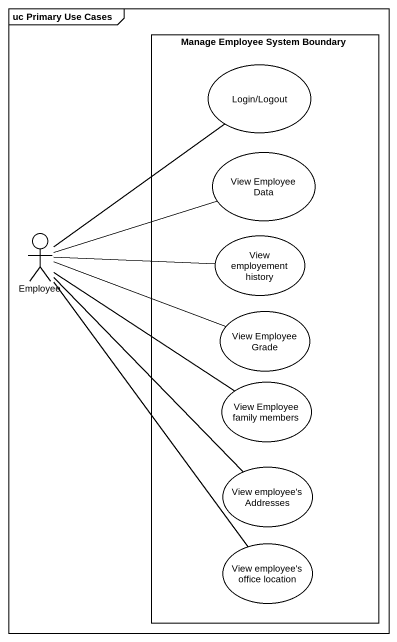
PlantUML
@startuml
mainframe uc Primary Use Cases
rectangle "Manage Employee System Boundary" as Manage_Employee_System {
  usecase "Login/Logout" as Login_Logout
  usecase "View Employee Data" as View_Employee_Data
  usecase "View employement history" as View_employement_history
  usecase "View Employee Grade" as View_Employee_Grade
  usecase "View Employee family members" as View_Employee_family_members
  usecase "View employee's Addresses" as View_employee_s_Addresses
  usecase "View employee's office location" as View_employee_s_office
}
actor Employee
Employee -up- Login_Logout
Employee -right- View_Employee_Data
Employee -right- View_employement_history
Employee -right- View_Employee_Grade
Employee -right- View_Employee_family_members
Employee -- View_employee_s_Addresses
Employee -- View_employee_s_office
@enduml
